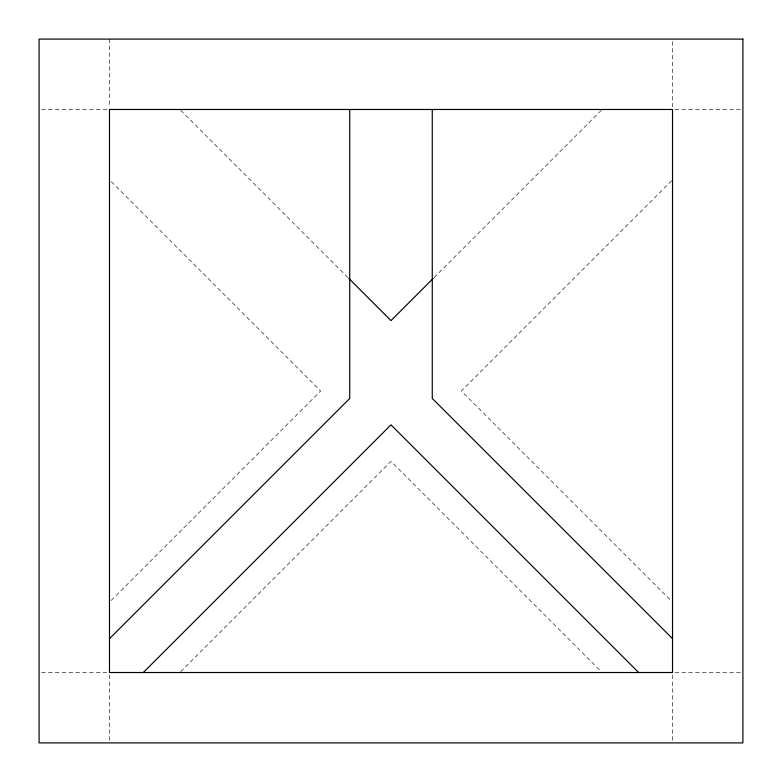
<?xml version="1.0" encoding="UTF-8"?>
<svg xmlns="http://www.w3.org/2000/svg" width="782" height="782" viewBox="0 0 782 782"><rect width="100%" height="100%" fill="white"/><g stroke="black" fill="none" stroke-linecap="round" stroke-linejoin="round"><path stroke-width="0.59" stroke-dasharray="3.91 2.93" d="M111.2 600.42L320.62 391L111.2 181.58M434.088 277.532L601.28 110.34M180.72 671.66L391 461.38L601.28 671.66M671.66 180.72L461.38 391L671.66 601.28M41.524 109.48L108.268 109.48M674.944 109.48L742.9 109.48M41.524 672.52L108.268 672.52M674.944 672.52L741.688 672.52M180.72 110.34L347.912 277.532M672.52 41.524L672.52 107.056M672.52 674.944L672.52 741.688M109.48 39.1L109.48 107.056M109.48 674.944L109.48 742.9"/><path stroke-width="1.17" d="M433.228 278.392L391 320.62L348.772 278.392M109.48 638.698L349.73 398.458L349.73 109.48M143.302 672.52L391 424.822L638.698 672.52M672.52 638.698L432.27 398.458L432.27 109.48M742.9 39.1L39.1 39.1L39.1 742.9L742.9 742.9L742.9 39.1M672.52 109.48L109.48 109.48L109.48 672.52L672.52 672.52L672.52 109.48"/></g></svg>
